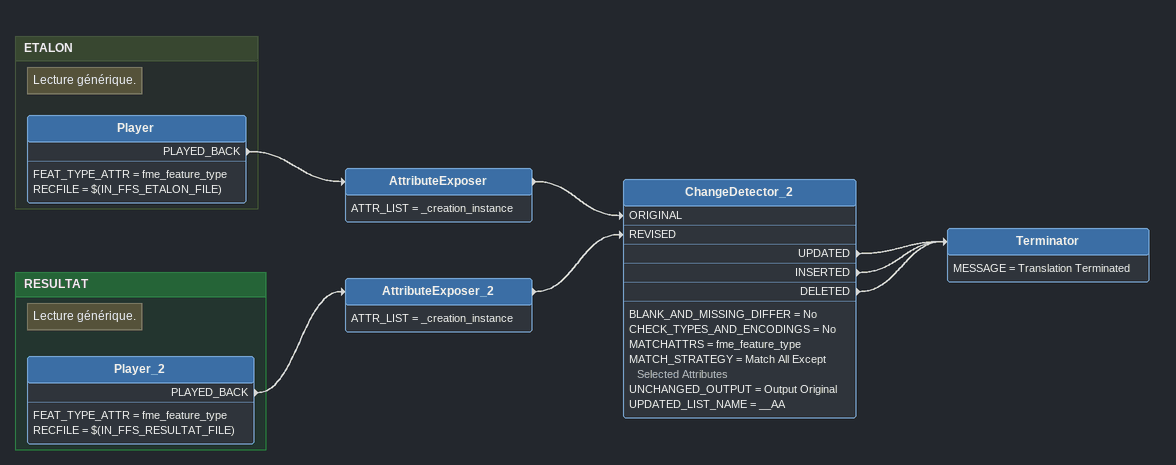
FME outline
AttributeExposer_2
    ATTR_LIST = _creation_instance
    -> ChangeDetector_2 [REVISED]
AttributeExposer
    ATTR_LIST = _creation_instance
    -> ChangeDetector_2 [ORIGINAL]
ChangeDetector_2
    BLANK_AND_MISSING_DIFFER = No
    CHECK_TYPES_AND_ENCODINGS = No
    MATCHATTRS = fme_feature_type
    MATCH_STRATEGY = Match All Except Selected Attributes
    UNCHANGED_OUTPUT = Output Original
    UPDATED_LIST_NAME = __AA
    UPDATED -> Terminator
    INSERTED -> Terminator
    DELETED -> Terminator
Terminator
    MESSAGE = Translation Terminated

Bookmark: RESULTAT
Note: Lecture générique.
Player_2
    FEAT_TYPE_ATTR = fme_feature_type
    RECFILE = $(IN_FFS_RESULTAT_FILE)
    PLAYED_BACK -> AttributeExposer_2

Bookmark: ETALON
Note: Lecture générique.
Player
    FEAT_TYPE_ATTR = fme_feature_type
    RECFILE = $(IN_FFS_ETALON_FILE)
    PLAYED_BACK -> AttributeExposer
